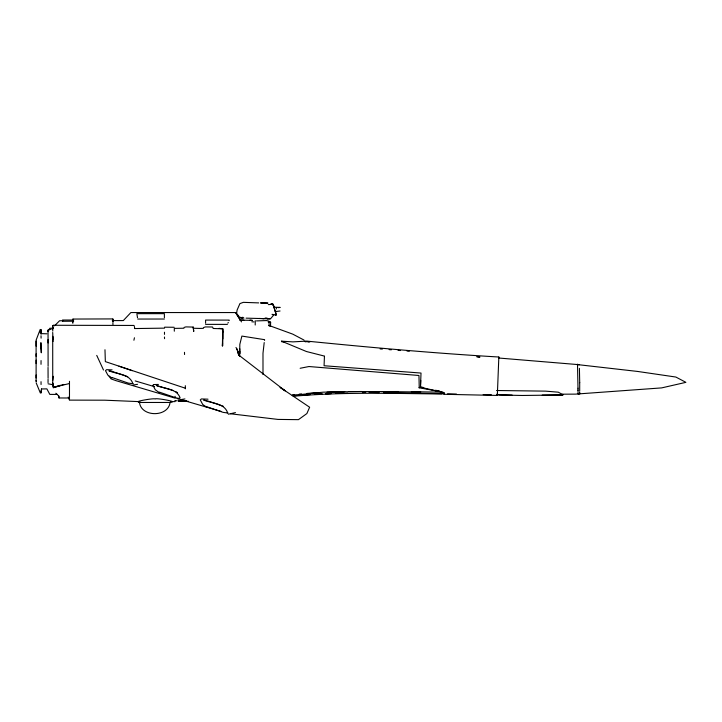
<?xml version="1.0" encoding="UTF-8"?>
<svg xmlns="http://www.w3.org/2000/svg" width="722" height="722" viewBox="0 0 722 722"><rect width="100%" height="100%" fill="white"/><g stroke="black" fill="none" stroke-linecap="round" stroke-linejoin="round"><path stroke-width="1.08" d="M52.706 328.988L52.76 325.532L53.807 325.306M178.298 400.52L178.262 400.168M300.144 368.274L308.953 366.532L418.95 375.485L419.238 387.804M577.997 388.246L577.501 364.312L579.161 364.845M579.685 391.351L579.703 382.543M36.1 377.922L36.127 360.116M174.3 331.199L174.3 328.384L183.884 328.23L184.038 327.445L185.888 326.895L193.18 327.075L193.785 328.266L199.543 328.42L203.351 328.357L203.46 327.58L205.373 326.931L212.584 327.003L213.152 328.474L222.737 328.808L222.773 345.676M577.988 390.313L577.997 388.21M36.1 356.325L36.109 340.766L36.1 346.154M41.046 334.214L41.055 332.671M48.04 382.606L48.058 379.276M69.465 398.002L59.042 397.966L58.798 396.062L55.856 393.228M41.019 364.321L41.055 360.567M52.769 331.118L52.706 327.12L52.778 328.745M577.988 389.97L578.078 394.05L579.775 393.95L579.739 392.777M72.787 322.211L72.958 319.124L72.814 319.954M255.218 324.999L255.272 320.667M239.668 356.352L239.83 344.358L241.879 336.082L264.586 339.665L264.568 340.369M239.758 351.163L239.722 353.825L239.794 348.789M579.703 382.678L579.414 368.346M36.1 381.198L36.109 374.971M219.001 328.366L222.719 328.808L222.403 345.946M444.192 393.598L444.183 392.66M270.515 326.38L270.615 322.229L268.241 322.093M443.669 394.284L497.332 395.439L498.839 357.011C434.653 353.275 370.576 347.472 306.651 341.091M497.413 393.165L497.332 395.439M420.736 380.386L420.466 387.272L443.831 392.497M324.44 356.325L324.07 365.738L421.016 373.057L420.466 387.272M52.706 327.319L52.778 325.577L53.96 325.27L134.003 325.451L134.463 326.561M276.336 308.917L276.391 307.644M577.501 364.312L577.501 365.188M72.814 323.303L72.877 322.192M498.794 357.625L498.839 357.011M222.349 345.91L222.547 342.923M57.471 394.42L49.818 394.402L46.867 388.869L41.524 388.968L41.064 392.994L40.351 392.994L36.154 382.84M264.207 342.571L262.988 353.248L262.998 374.547M40.883 348.744L40.901 342.661L41.298 352.787L41.1 346.722M40.206 332.914L40.378 331.434M41.298 390.692L41.073 392.597L41.524 388.968M52.805 380.323L53.338 376.297M170.049 402.524C168.235 417.343 141.295 417.343 139.49 402.524M305.225 341.19L292.942 341.876L281.571 341.172L281.49 341.687L284.585 341.894M72.814 321.326L73.012 320.378M133.904 340.261L134.445 337.77M36.145 340.053L40.215 329.431L41.055 330.405M132.505 383.77L132.731 383.256C129.265 373.608 116.847 374.258 108.887 370.828L111.477 371.279M227.304 413.02L227.529 412.506C224.064 402.858 211.654 403.508 203.694 400.078L207.169 400.746M48.157 331.109L49.809 328.23L53.076 328.203M228.305 322.436L227.854 323.149M440.573 392.317L441.016 391.793M54.511 325.821L59.583 320.758L62.85 320.748M270.434 318.907L274.017 314.657L272.032 314.359L272.907 314.756M275.912 314.557L275.299 314.846L276.246 314.864L275.533 311.94M153.344 384.573L158.389 384.438M170.843 402.47L138.696 402.47M63.834 384.447L53.257 387.795L52.76 384.988M137.55 384.312L133.525 384.961M184.949 398.941L180.924 399.591M235.462 412.587L228.332 414.211M60.35 385.268L53.942 387.236L69.159 383.608M48.067 330.017L51.181 329.232M268.286 304.612L273.06 304.323L274.189 307.554M271.201 304.043L273.133 304.314L276.246 314.864L274.694 314.891M278.322 307.671L280.172 307.41L274.071 307.211M171.791 401.613L175.103 401.613L175.275 400.475M292.229 395.412L323.275 392.163L361.641 391.486M294.793 395.557L297.013 395.331M293.204 396.27C342.679 391.865 392.47 393.481 442.072 393.995M292.572 394.799L294.793 394.573M299.233 394.122L301.453 393.896M307.003 393.436L318.104 392.569M294.784 395.62L299.188 395.322M302.491 395.096L310.189 394.582M315.685 394.212L322.319 393.842M305.18 341.786L306.606 341.705M256.509 320.902L266.598 320.568L268.855 321.128L269.288 326.218M302.563 394.744L305.893 394.582M314.774 394.14L321.434 393.869M326.985 392.163L344.737 391.676M325.658 393.734L331.217 393.544M335.676 393.4L343.464 393.147M362.381 392.524L365.72 392.416M325.875 393.725L331.425 393.544M268.737 322.283L270.615 322.229L269.071 322.229M335.865 393.427L348.067 393.138M498.767 394.979L522.159 395.475L562.961 394.97L542.213 395.115M280.055 310.992L275.542 311.57L275.281 310.514M72.94 319.052L112.722 318.916L113.002 321.317M239.821 320.126L252.411 320.387L249.974 320.045M349.177 391.604L398.012 391.523M134.617 328.555L134.527 327.49L134.617 328.555L164.508 328.14L164.616 327.183L174.21 327.274M46.876 333.808L41.524 333.627M561.969 394.194L575.38 394.131L661.668 387.894L685.9 382.344L675.864 377.046L637.517 371.433L576.228 364.448L499.046 358.049M178.424 400.665L186.195 400.629M175.094 400.475L177.07 400.863M178.397 401.315L188.352 401.279M170.437 402.037C179.57 402.046 155.266 397.578 155.239 399.031C154.959 397.768 131.296 401.919 140.041 402.001M137.731 319.052L164.381 319.025M112.28 320.604L123.318 320.577L130.89 312.554L235.688 312.563L241.491 321.904M73.644 321.2L62.579 321.272L62.525 320.604L62.525 320.026L73.644 320.026M205.59 324.358L227.412 324.395M267.51 303.096L260.741 302.996M133.317 383.788L128.281 383.111L112.018 377.525M228.116 413.038L223.08 412.361L206.817 406.775M381.252 391.541L420.709 392.001M246.058 318.149L264.18 318.628L259.225 318.474M240.101 320.081L243.91 320.135M411.332 391.703L442.369 392.172L442.405 393.571L442.405 392.876M267.817 318.763L269.784 318.79M369.077 392.416L379.194 392.578M383.689 392.66L444.364 393.661M447.532 393.86L456.439 394.041M267.438 318.808L269.938 318.862M496.546 394.735L512.142 395.105M483.171 394.609L490.969 394.79M270.759 304.17L272.826 304.224L273.611 305.731L272.826 304.224L271.138 304.161M488.857 394.564L490.978 394.627M138.723 401.613L104.798 400.196L69.483 400.123L68.229 397.091M496.546 390.512L545.552 391.134L558.314 392.19L562.961 394.781M260.615 302.888L267.979 303.114M265.127 318.032L267.095 318.095M241.392 318.005L243.973 318.086M262.664 318.619L267.627 318.817M242.402 317.319L243.052 317.346M258.702 302.897L243.341 302.347L239.93 303.592L237.078 310.108L236.626 313.375L240.092 317.96M240.507 317.842L242.547 317.951M251.807 321.786L254.036 321.913M307.716 341.768L309.937 341.885M112.1 369.872L106.576 369.682L105.493 370.675L107.903 375.196L111.82 377.94M208.008 399.185L201.375 398.932L200.292 399.925L202.701 404.446L206.627 407.181M477.738 356.858L479.977 357.029L476.61 356.749M380.106 348.888L382.353 349.069M389.086 349.619L391.333 349.8M398.066 350.35L400.304 350.531M407.037 351.082L409.284 351.262M304.81 341.181L309.124 341.804M230.562 413.787L278.006 419.419L298.457 419.653L306.877 413.553L309.63 407.235L280.064 387.353L285.217 390.864L238.756 355.08L237.078 349.141L235.968 347.499M418.931 387.741L439.527 391.514M48.031 383.788L53.148 384.754M240.471 317.265L240.986 317.373M435.546 390.241L439.689 391.098M420.484 386.821L423.742 387.579M324.458 356.099L306.453 351.524L281.571 341.172M220.959 411.341L177.107 398.526M268.62 325.333L292.762 334.142L303.998 340.053M135.231 380.927L154.544 386.676M208.216 401.089L223.432 406.333M173.37 390.602L156.286 385.458C164.246 388.878 176.664 388.228 180.13 397.885L178.343 398.382L175.681 397.732L159.418 392.145M112.361 371.496L127.74 376.713M118.931 366.189L132.216 370.702M159.228 392.56L155.302 389.817L152.893 385.304M275.623 314.503L276.246 314.864M176.033 391.712L177.585 392.723M109.094 376.297L111.071 378.897L115.944 380.638L175.121 398.156L175.112 396.315M235.688 312.788L239.957 319.602M96.739 355.404L103.49 370.016M273.096 304.567L275.551 312.427M238.838 354.285L237.078 349.141L238.72 355.368M112.966 319.503L112.903 321.11M137.514 317.716L136.846 313.673L164.381 313.664L164.381 317.698M579.775 393.553L579.73 392.714M58.798 396.062L59.042 397.966M53.067 341.515L52.706 332.49M52.959 384.42L52.796 383.057L53.067 385.9M53.067 339.475L52.706 336.317L52.742 383.337M112.849 320.433L112.993 322.238M112.894 323.23L112.966 324.494M52.751 384.817L52.823 385.936M164.463 337.021L164.553 338.672M36.109 380.458L36.181 381.721M41.046 331.669L41.109 333.149M41.028 335.757L41.091 338.158M184.489 352.345L184.543 354.52M185.31 385.683L185.383 388.797L185.175 388.156L105.34 361.614L104.979 349.746M112.966 319.936L112.993 321.75M222.719 328.808L222.764 332.3M164.472 332.219L164.499 334.367M41.028 381.685L41.064 384.51M222.737 331.073L222.818 338.934M48.049 331.497L48.031 330.125L48.076 342.959M112.966 319.241L112.984 321.191M48.04 367.426L48.085 378.265M48.049 339.584L48.103 366.298M36.109 353.843L36.118 363.608M229.19 320.577L229.19 320.099L205.59 320.072L205.59 323.212M112.966 319.151L112.966 320.541M69.483 381.288L69.483 399.717M41.298 332.31L40.838 329.485L41.298 332.31M193.604 330.306L193.18 327.075L193.731 331.443L193.604 330.306"/></g></svg>
